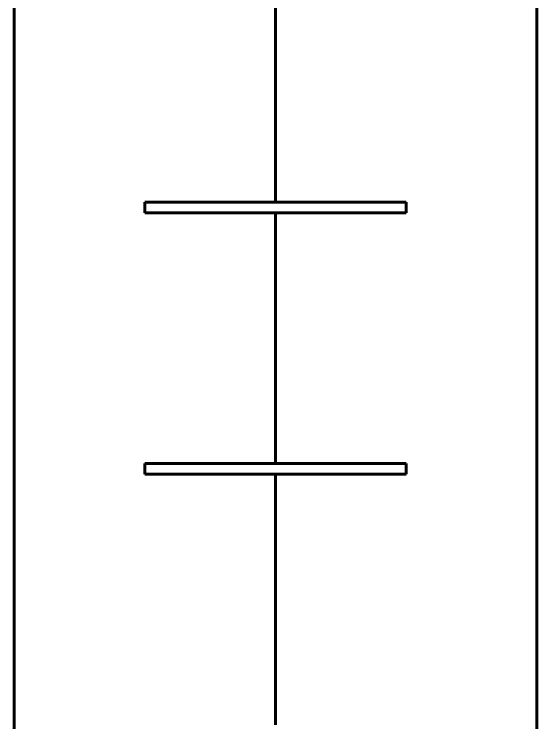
# Model space of a CAD drawing. Header units: millimetres. Extents: x -979 to -10, y -1484 to -29.
# Drawn here: x -447 to -247, y -530.6 to -259.4 of the extents above; entities that cross this region are included whole.
import ezdxf

# ---------------------------------------------------------------- set-up
doc = ezdxf.new("R2010")
doc.units = ezdxf.units.MM
doc.linetypes.add('K5LT_BASIC', pattern=[0])

msp = doc.modelspace()

# ---------------------------------------------------------------- linework, layer by layer
at = {"color": 150, "linetype": 'K5LT_BASIC', "lineweight": 60, "true_color": 0x0080ff}
for p, q in [((-447.01, -583.37), (-447.01, -33.37)), ((-247.01, -583.37), (-247.01, -33.37)), ((-347.01, -331.37), (-347.01, -235.37)), ((-397.01, -335.37), (-397.01, -331.37)), ((-397.01, -331.37), (-347.01, -331.37)), ((-347.01, -331.37), (-297.01, -331.37)), ((-297.01, -331.37), (-297.01, -335.37)), ((-347.01, -335.37), (-397.01, -335.37)), ((-347.01, -431.37), (-347.01, -335.37)), ((-297.01, -335.37), (-347.01, -335.37)), ((-397.01, -435.37), (-397.01, -431.37)), ((-397.01, -431.37), (-347.01, -431.37)), ((-347.01, -431.37), (-297.01, -431.37)), ((-297.01, -431.37), (-297.01, -435.37)), ((-347.01, -435.37), (-397.01, -435.37)), ((-347.01, -531.37), (-347.01, -435.37)), ((-297.01, -435.37), (-347.01, -435.37))]:
    msp.add_line(p, q, dxfattribs=at)

doc.saveas('drawing.dxf')
